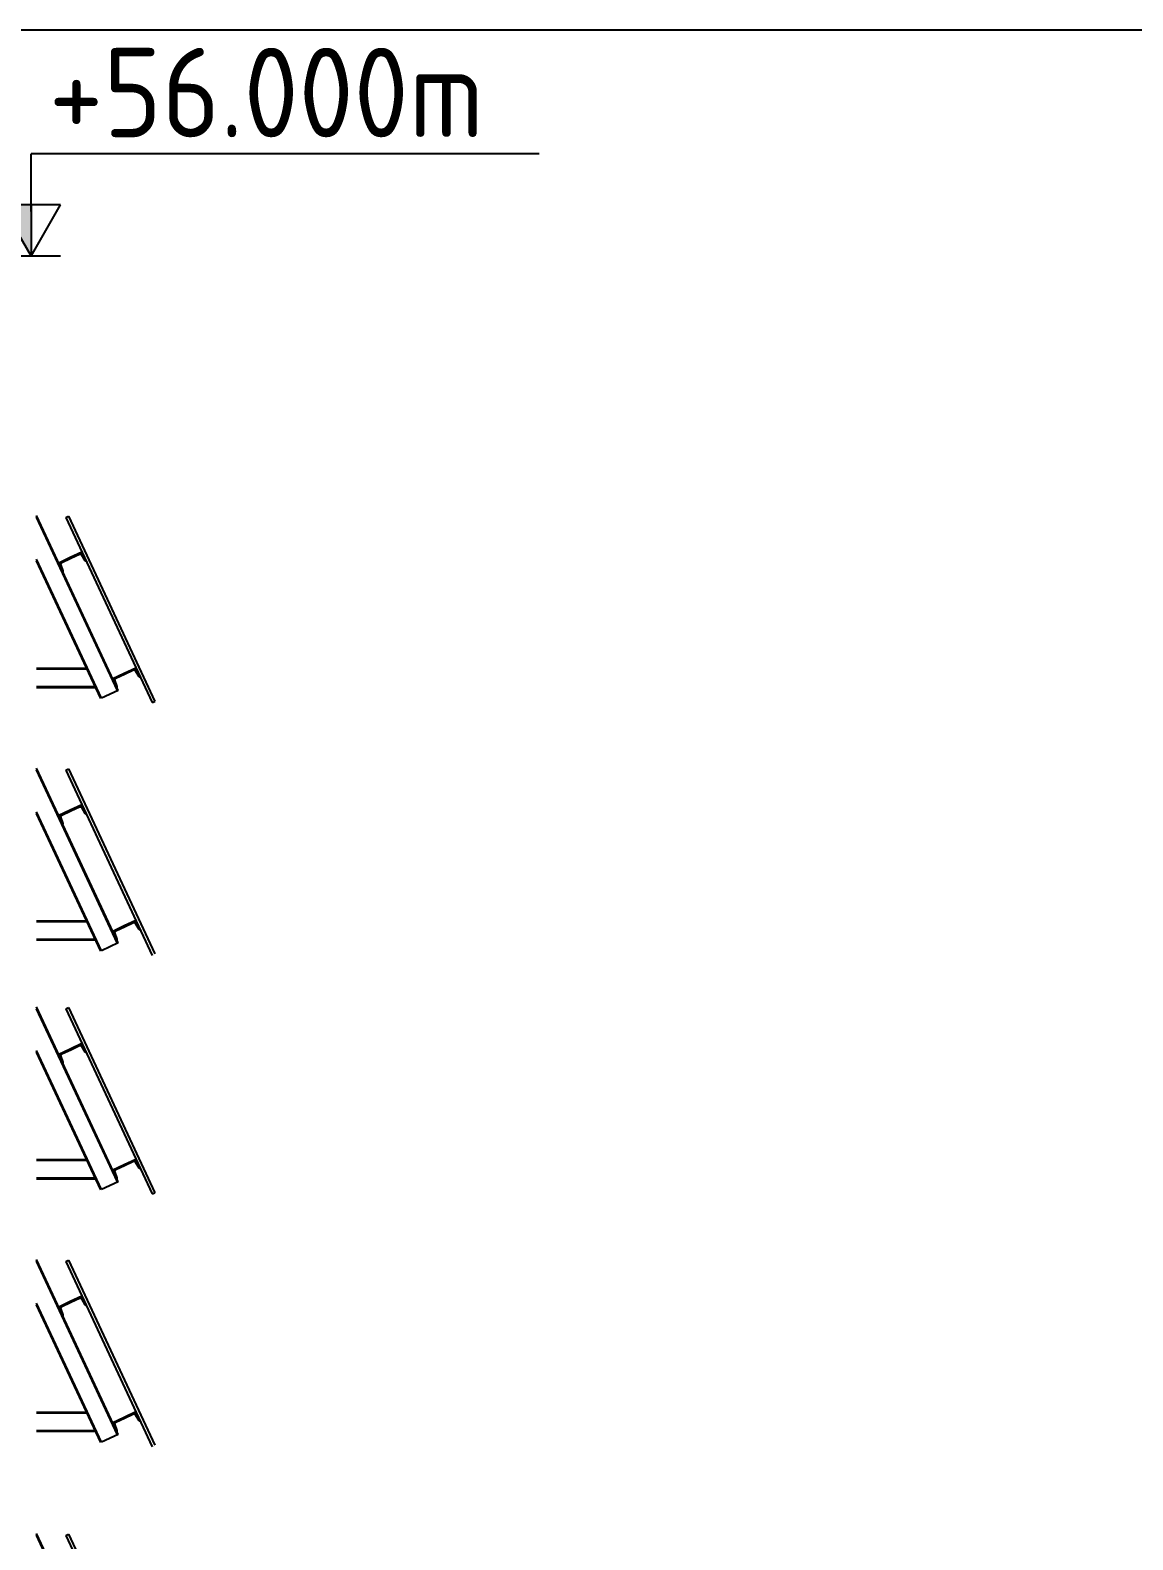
# Model space of a CAD drawing. Header units: millimetres. Extents: x -1263456 to 2767218, y -83310 to 50301.
# Drawn here: x 1109252 to 1117887, y -24331 to -12510 of the extents above; entities that cross this region are included whole.
import ezdxf

# ---------------------------------------------------------------- set-up
doc = ezdxf.new("R2010")
doc.units = ezdxf.units.MM
doc.layers.add('AM-8', color=1, linetype='Continuous')
for name, color, linetype, lineweight in [('AM_0', 7, 'Continuous', 50), ('AM_4', 3, 'Continuous', 25), ('AM_5', 3, 'Continuous', 25), ('AM_6', 2, 'Continuous', 35)]:
    doc.layers.add(name, color=color, linetype=linetype, lineweight=lineweight)
doc.layers.add('AM_VIEWS', color=1, linetype='Continuous', lineweight=25, plot=False)
doc.styles.get("Standard").update_dxf_attribs({"font": 'ISOCP.SHX', "width": 0.7})

# ---------------------------------------------------------------- blocks, each defined once
blk = doc.blocks.new('E322')
at = {"layer": 'AM-8'}
for p, q in [((1235654, -27736, 0), (1235016, -26367, 0)), ((1235649, -27738, 0), (1235016, -26381, 0)), ((1235244, -26382, 0), (1235267, -26372, 0)), ((1235244, -26382, 0), (1235920, -27832, 0)), ((1235267, -26372, 0), (1235943, -27822, 0)), ((1235524, -27797, 0), (1235016, -26708, 0)), ((1235190, -26739, 0), (1235371, -26654, 0)), ((1235519, -27799, 0), (1235016, -26722, 0)), ((1235409, -27565, 0), (1235016, -27565, 0)), ((1235412, -27571, 0), (1235016, -27571, 0)), ((1235476, -27709, 0), (1235016, -27709, 0)), ((1235479, -27715, 0), (1235016, -27715, 0)), ((1235654, -27736, 0), (1235524, -27797, 0)), ((1235920, -27832, 0), (1235943, -27822, 0)), ((1235654, -29714, 0), (1235016, -28345, 0)), ((1235649, -29717, 0), (1235016, -28359, 0)), ((1235244, -28361, 0), (1235267, -28350, 0)), ((1235244, -28361, 0), (1235920, -29811, 0)), ((1235267, -28350, 0), (1235943, -29800, 0)), ((1235524, -29775, 0), (1235016, -28686, 0)), ((1235519, -29777, 0), (1235016, -28700, 0)), ((1235409, -29543, 0), (1235016, -29543, 0)), ((1235412, -29549, 0), (1235016, -29549, 0)), ((1235476, -29687, 0), (1235016, -29687, 0)), ((1235479, -29693, 0), (1235016, -29693, 0)), ((1235654, -29714, 0), (1235524, -29775, 0))]:
    blk.add_line(p, q, dxfattribs=at)
at = {"layer": 'AM-8', "elevation": 0}
for points in [[(1235283, -26702), (1235353, -26669, -0.383987), (1235367, -26674), (1235395, -26720, 0.432208), (1235403, -26722), (1235371, -26654), (1235280, -26697), (1235190, -26739), (1235221, -26807, 0.432208), (1235225, -26800), (1235207, -26748, -0.383987), (1235213, -26735)], [(1235705, -27608), (1235775, -27576, -0.383987), (1235789, -27580), (1235817, -27627, 0.432208), (1235825, -27629), (1235793, -27561), (1235703, -27603), (1235612, -27645), (1235644, -27713, 0.432208), (1235648, -27706), (1235630, -27654, -0.383987), (1235636, -27641)], [(1235283, -28680), (1235353, -28648, -0.383987), (1235367, -28652), (1235395, -28699, 0.432208), (1235403, -28701), (1235371, -28633), (1235280, -28675), (1235190, -28717), (1235221, -28785, 0.432208), (1235225, -28778), (1235207, -28726, -0.383987), (1235213, -28713)], [(1235705, -29587), (1235775, -29554, -0.383987), (1235789, -29558), (1235817, -29605, 0.432208), (1235825, -29607), (1235793, -29539), (1235703, -29581), (1235612, -29623), (1235644, -29691, 0.432208), (1235648, -29684), (1235630, -29633, -0.383987), (1235636, -29619)]]:
    blk.add_lwpolyline(points, format="xyb", close=True, dxfattribs=at)
blk = doc.blocks.new('grid a')
at = {"layer": 'AM_4'}
blk.add_hatch(color=256, dxfattribs=at).paths.add_polyline_path([(7.19, 0), (7.19, 4), (4.88, 4)])
for p, q in [((46.98, 8), (7.19, 8)), ((7.19, 3.5), (7.19, 8)), ((9.5, 4), (4.88, 4)), ((4.88, 4), (7.19, 0)), ((7.19, 4), (7.19, 0)), ((7.19, 0), (9.5, 4))]:
    blk.add_line(p, q, dxfattribs=at)
at = {"layer": 'AM_5'}
blk.add_line((9.5, 0), (0, 0), dxfattribs=at)
at = {"layer": 'AM_6', "color": 30}
blk.add_attdef('A', (8.6, 9.3), '', height=7, dxfattribs=at)

msp = doc.modelspace()

# ---------------------------------------------------------------- linework, layer by layer
at = {"layer": 'AM_VIEWS'}
msp.add_lwpolyline([(1071183.7, -12510.1), (1071183.8, -39525.3), (1073583.8, -39525.3), (1073583.8, -74078.4), (1145377.3, -74078.4), (1145377.3, -67387.6), (1158876, -67387.6), (1158876, -12510.1), (1071183.7, -12510.3)], close=True, dxfattribs=at)

# ---------------------------------------------------------------- block references
at = {"layer": 'AM_0'}
ref = msp.add_blockref('grid a', (1108540.2, -14278.7, -5.1), dxfattribs=dict(at, xscale=99.99998750002123, yscale=99.99998750025406, zscale=99.99998750005713))
ref.add_attrib('A', '+56.000m', (1109397.3, -13348.2, -5.1), dxfattribs={"layer": 'AM_6', "color": 30, "height": 700})
for p in [(-125714.2, 10056.7, 0.1), (-125714.2, 6209.1, 0.1), (-125714.2, 2085.8, 0)]:
    msp.add_blockref('E322', p, dxfattribs=at)

doc.saveas('drawing.dxf')
